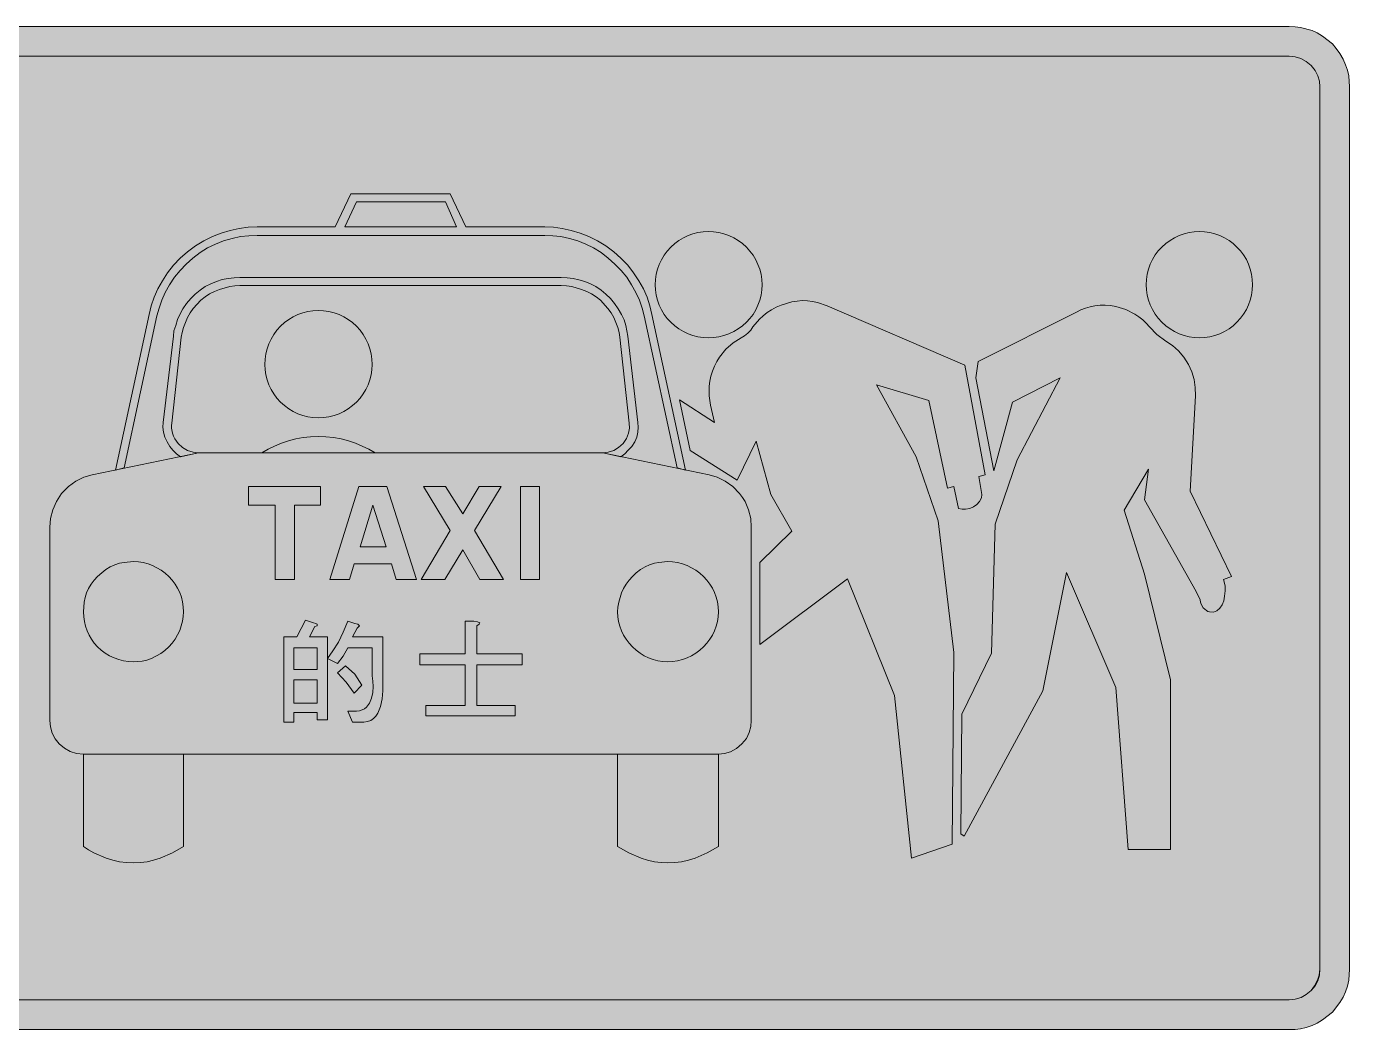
# Model space of a CAD drawing. Header units: metres. Extents: x 16 to 554, y 16 to 247.
# Drawn here: x 249.6 to 554.1, y 16.4 to 247.1 of the extents above; entities that cross this region are included whole.
import ezdxf

# ---------------------------------------------------------------- set-up
doc = ezdxf.new("R2010")
doc.units = ezdxf.units.M
for name, color, linetype, true_color in [('FILL_BLACK_000000', 7, 'Continuous', 0x000000), ('FILL_RED_FF0000', 7, 'Continuous', 0xff0000), ('FILL_WHITE_FFFFFF', 7, 'Continuous', 0xffffff)]:
    doc.layers.add(name, color=color, linetype=linetype, true_color=true_color)

msp = doc.modelspace()

# ---------------------------------------------------------------- hatches: boundary and pattern name
at = {"layer": 'FILL_BLACK_000000', "true_color": 0x000000}
h = msp.add_hatch(color=7, dxfattribs=at)
h.dxf.hatch_style = 1
h.paths.add_polyline_path([(542.85, 246.89), (545.46, 246.24), (546.67, 245.64), (547.87, 244.91), (550.14, 243.18), (551.05, 242.07), (551.87, 240.89), (552.6, 239.64), (553.2, 238.32), (553.64, 237.08), (553.92, 235.8), (554.1, 233.28), (554.1, 30.24), (553.92, 27.7), (553.64, 26.37), (553.2, 25.02), (552.6, 23.81), (551.87, 22.61), (550.14, 20.34), (547.87, 18.61), (546.67, 17.88), (545.46, 17.28), (544.14, 16.84), (542.85, 16.56), (541.56, 16.42), (540.24, 16.38), (29.4, 16.38), (26.95, 16.56), (25.68, 16.84), (24.36, 17.28), (23.15, 17.88), (21.95, 18.61), (19.68, 20.34), (18.7, 21.45), (17.88, 22.61), (16.62, 25.02), (16.15, 26.37), (15.81, 27.7), (15.61, 28.99), (15.54, 30.24), (15.54, 233.28), (15.61, 234.52), (15.81, 235.8), (16.15, 237.08), (16.62, 238.32), (17.2, 239.64), (17.88, 240.89), (18.7, 242.07), (19.68, 243.18), (21.95, 244.91), (23.15, 245.64), (24.36, 246.24), (26.95, 246.89), (28.18, 247.08), (29.4, 247.14), (540.24, 247.14), (541.56, 247.08), (542.85, 246.89)])
h.paths.add_polyline_path([(26.77, 239.76), (25.58, 239.08), (24.54, 238.14), (23.7, 237.1), (23.08, 235.91), (22.69, 234.62), (22.56, 233.28), (22.56, 30.24), (22.67, 28.9), (23.01, 27.61), (23.62, 26.42), (24.54, 25.38), (25.68, 24.44), (26.9, 23.76), (28.16, 23.36), (29.4, 23.22), (540.24, 23.22), (541.59, 23.36), (542.94, 23.76), (544.11, 24.43), (545.28, 25.38), (546.2, 26.42), (546.81, 27.61), (547.15, 28.9), (547.26, 30.24), (547.26, 233.28), (547.15, 234.52), (546.81, 235.78), (546.2, 237), (545.28, 238.14), (544.14, 239.08), (542.89, 239.76), (541.58, 240.17), (540.24, 240.3), (29.4, 240.3), (28.06, 240.17), (26.77, 239.76)], flags=16)
h = msp.add_hatch(color=7, dxfattribs=at)
h.dxf.hatch_style = 1
h.paths.add_polyline_path([(368.88, 201.06), (370.83, 200.96), (372.86, 200.68), (374.93, 200.22), (376.98, 199.62), (379, 198.84), (380.98, 197.86), (382.9, 196.68), (384.72, 195.3), (386.4, 193.85), (387.94, 192.24), (389.3, 190.49), (390.48, 188.64), (391.57, 186.75), (392.41, 184.84), (393.06, 182.89), (393.54, 180.9), (401.28, 145.08), (399.3, 145.62), (391.74, 180.54), (391.26, 182.32), (390.64, 184.14), (389.84, 185.96), (388.86, 187.74), (387.71, 189.43), (386.43, 191), (385.01, 192.47), (383.46, 193.86), (381.81, 195.11), (380.08, 196.18), (378.3, 197.07), (376.44, 197.82), (374.52, 198.4), (372.59, 198.79), (370.69, 199.01), (368.88, 199.08), (302.64, 199.08), (300.75, 199.01), (298.84, 198.79), (296.89, 198.4), (294.9, 197.82), (293.04, 197.07), (291.25, 196.18), (289.53, 195.11), (287.88, 193.86), (286.33, 192.47), (284.91, 191), (283.63, 189.43), (282.48, 187.74), (281.5, 185.96), (280.7, 184.14), (280.08, 182.32), (279.6, 180.54), (272.04, 145.62), (270.06, 145.08), (277.8, 180.9), (278.28, 182.89), (278.92, 184.84), (279.77, 186.75), (280.86, 188.64), (282.04, 190.49), (283.4, 192.24), (284.94, 193.85), (286.62, 195.3), (288.44, 196.68), (290.35, 197.86), (292.34, 198.84), (294.36, 199.62), (296.41, 200.22), (298.5, 200.68), (300.59, 200.96), (302.64, 201.06), (320.64, 201.06), (324.24, 208.62), (347.1, 208.62), (350.7, 201.06), (368.88, 201.06)])
h.paths.add_polyline_path([(325.5, 206.82), (322.8, 201.06), (348.54, 201.06), (346.02, 206.82), (325.5, 206.82)], flags=16)
h = msp.add_hatch(color=7, dxfattribs=at)
h.dxf.hatch_style = 1
h.paths.add_polyline_path([(394.32, 188.95), (394.49, 190.13), (394.78, 191.28), (395.18, 192.4), (395.69, 193.47), (396.31, 194.5), (397.03, 195.47), (397.86, 196.38), (398.77, 197.21), (399.74, 197.93), (400.77, 198.55), (401.84, 199.06), (402.96, 199.46), (404.11, 199.75), (405.29, 199.92), (406.5, 199.98), (407.71, 199.92), (408.92, 199.75), (410.1, 199.46), (411.25, 199.06), (412.36, 198.55), (413.41, 197.93), (414.4, 197.21), (415.32, 196.38), (416.79, 194.5), (417.41, 193.47), (417.93, 192.4), (418.35, 191.28), (418.66, 190.13), (418.85, 188.95), (418.92, 187.74), (418.85, 186.53), (418.66, 185.33), (418.35, 184.15), (417.93, 183.01), (417.41, 181.93), (416.79, 180.91), (416.09, 179.96), (415.32, 179.1), (414.4, 178.27), (413.41, 177.55), (412.36, 176.93), (411.25, 176.42), (410.1, 176.02), (408.92, 175.73), (407.71, 175.56), (406.5, 175.5), (405.29, 175.56), (404.11, 175.73), (402.96, 176.02), (401.84, 176.42), (400.77, 176.93), (399.74, 177.55), (398.77, 178.27), (397.86, 179.1), (397.03, 179.96), (396.31, 180.91), (395.69, 181.93), (395.18, 183.01), (394.78, 184.15), (394.49, 185.33), (394.32, 186.53), (394.26, 187.74), (394.32, 188.95)])
h = msp.add_hatch(color=7, dxfattribs=at)
h.dxf.hatch_style = 1
h.paths.add_polyline_path([(507.36, 188.95), (507.53, 190.15), (507.82, 191.33), (508.22, 192.46), (508.73, 193.55), (509.35, 194.57), (510.07, 195.52), (510.9, 196.38), (511.81, 197.21), (512.78, 197.93), (513.81, 198.55), (514.88, 199.06), (516, 199.46), (517.15, 199.75), (518.33, 199.92), (519.54, 199.98), (520.75, 199.92), (521.95, 199.75), (523.13, 199.46), (524.27, 199.06), (525.35, 198.55), (526.37, 197.93), (527.32, 197.21), (528.18, 196.38), (529.01, 195.52), (529.73, 194.57), (530.35, 193.55), (530.86, 192.46), (531.26, 191.33), (531.55, 190.15), (531.72, 188.95), (531.78, 187.74), (531.72, 186.53), (531.55, 185.35), (531.26, 184.2), (530.86, 183.08), (530.35, 182.01), (529.73, 180.98), (529.01, 180.01), (528.18, 179.1), (527.32, 178.27), (526.37, 177.55), (525.35, 176.93), (524.27, 176.42), (523.13, 176.02), (521.95, 175.73), (520.75, 175.56), (519.54, 175.5), (518.33, 175.56), (517.15, 175.73), (516, 176.02), (514.88, 176.42), (513.81, 176.93), (512.78, 177.55), (511.81, 178.27), (510.9, 179.1), (510.07, 180.01), (509.35, 180.98), (508.73, 182.01), (508.22, 183.08), (507.82, 184.2), (507.53, 185.35), (507.36, 186.53), (507.3, 187.74), (507.36, 188.95)])
h = msp.add_hatch(color=7, dxfattribs=at)
h.dxf.hatch_style = 1
h.paths.add_polyline_path([(297.49, 187.5), (296.34, 187.31), (294, 186.66), (292.82, 186.19), (291.7, 185.6), (290.66, 184.91), (289.68, 184.14), (287.95, 182.23), (287.22, 181.23), (286.62, 180.18), (285.7, 177.86), (285.38, 176.76), (285.18, 175.68), (283.02, 155.88), (282.95, 155.31), (282.97, 154.71), (283.2, 153.54), (283.4, 152.87), (283.69, 152.24), (284.46, 151.2), (285.49, 150.26), (286.66, 149.58), (287.9, 149.18), (289.14, 149.04), (285, 148.14), (284.09, 148.85), (283.27, 149.65), (282.54, 150.54), (281.94, 151.56), (281.39, 152.67), (281.08, 153.81), (280.98, 154.95), (281.04, 156.06), (283.38, 175.86), (283.51, 177.12), (283.92, 178.38), (284.3, 179.71), (284.82, 180.9), (285.56, 182.21), (286.42, 183.44), (287.38, 184.57), (288.42, 185.58), (289.53, 186.49), (290.71, 187.29), (291.96, 187.96), (293.28, 188.46), (294.63, 188.9), (295.98, 189.18), (297.33, 189.32), (298.68, 189.36), (372.66, 189.36), (374.01, 189.34), (375.36, 189.18), (376.71, 188.89), (378.06, 188.46), (379.38, 187.96), (380.62, 187.29), (381.81, 186.49), (382.92, 185.58), (383.96, 184.57), (384.92, 183.44), (385.78, 182.21), (386.52, 180.9), (387.1, 179.66), (387.51, 178.38), (387.96, 175.86), (390.3, 156.06), (390.36, 154.95), (390.28, 153.81), (390.02, 152.67), (389.58, 151.56), (388.87, 150.54), (388.09, 149.65), (387.25, 148.85), (386.34, 148.14), (382.2, 149.04), (383.46, 149.18), (384.72, 149.58), (385.8, 150.26), (386.88, 151.2), (387.66, 152.34), (388.14, 153.54), (388.35, 154.74), (388.32, 155.88), (386.16, 175.68), (385.96, 176.76), (385.64, 177.86), (384.72, 180.18), (384.12, 181.23), (383.39, 182.23), (381.66, 184.14), (380.68, 184.91), (379.63, 185.6), (378.52, 186.19), (377.34, 186.66), (375.07, 187.31), (373.87, 187.5), (372.66, 187.56), (298.68, 187.56), (297.49, 187.5)])
h = msp.add_hatch(color=7, dxfattribs=at)
h.dxf.hatch_style = 1
h.paths.add_polyline_path([(470.22, 144), (468.78, 143.64), (469.5, 139.5), (469.37, 138.69), (468.96, 137.88), (468.31, 137.18), (467.52, 136.62), (466.69, 136.21), (465.72, 136.08), (464.91, 136.1), (464.1, 136.26), (463.02, 141.3), (461.58, 140.94), (457.26, 161.1), (445.2, 164.7), (454.38, 148.14), (459.42, 133.38), (463.02, 103.14), (462.66, 59.04), (453.3, 55.8), (449.34, 93.24), (438.54, 120.06), (418.38, 104.94), (418.38, 123.84), (425.76, 131.04), (420.9, 139.5), (417.48, 151.74), (413.16, 142.74), (402.36, 149.58), (399.84, 161.28), (407.94, 156.06), (407.04, 160.02), (406.67, 162.14), (406.68, 164.39), (406.83, 165.54), (407.09, 166.7), (407.46, 167.87), (407.94, 169.02), (408.46, 170.07), (409.07, 171.07), (410.53, 172.87), (412.22, 174.36), (414.06, 175.5), (414.86, 175.97), (415.61, 176.56), (416.26, 177.25), (416.76, 178.02), (418.25, 179.8), (419.1, 180.6), (420.02, 181.33), (421.02, 181.98), (422.1, 182.55), (423.26, 183.03), (424.5, 183.42), (425.71, 183.76), (426.92, 183.97), (428.13, 184.06), (429.32, 184.03), (430.49, 183.89), (431.64, 183.65), (433.86, 182.88), (465.54, 169.2), (470.22, 144)])
h = msp.add_hatch(color=7, dxfattribs=at)
h.dxf.hatch_style = 1
h.paths.add_polyline_path([(509.78, 176.27), (511.8, 174.78), (513.35, 173.73), (514.75, 172.49), (515.98, 171.03), (517.02, 169.38), (517.8, 167.7), (518.3, 165.92), (518.56, 164.06), (518.64, 162.18), (517.38, 140.22), (526.92, 120.6), (525.12, 119.88), (525.48, 118.44), (525.46, 117.34), (525.3, 116.1), (525.17, 115.04), (524.76, 114.12), (524.26, 113.28), (523.59, 112.7), (522.79, 112.42), (521.88, 112.5), (521.5, 112.56), (521.16, 112.75), (520.44, 113.4), (519.95, 114.23), (519.78, 114.69), (519.72, 115.2), (518.82, 117.18), (506.94, 138.24), (507.84, 145.26), (502.26, 135.9), (506.94, 121.14), (512.88, 96.84), (512.88, 57.78), (503.16, 57.78), (500.28, 95.04), (488.94, 121.5), (483.54, 94.32), (465.36, 60.84), (464.64, 61.38), (464.82, 88.92), (471.66, 102.96), (472.56, 132.66), (477.6, 147.42), (487.5, 166.32), (476.52, 160.74), (472.2, 144.9), (468.06, 166.32), (468.6, 170.1), (491.28, 181.44), (492.26, 181.94), (493.29, 182.35), (494.38, 182.66), (495.51, 182.88), (496.67, 183), (497.86, 183.01), (499.07, 182.91), (500.28, 182.7), (502.6, 181.99), (504.69, 180.97), (505.63, 180.34), (506.51, 179.64), (507.3, 178.86), (508.02, 178.02), (509.78, 176.27)])
h = msp.add_hatch(color=7, dxfattribs=at)
h.dxf.hatch_style = 1
h.paths.add_polyline_path([(304.5, 170.59), (304.67, 171.8), (304.96, 172.98), (305.36, 174.13), (305.87, 175.24), (306.49, 176.29), (307.21, 177.28), (308.04, 178.2), (308.95, 179.03), (309.92, 179.75), (310.95, 180.37), (312.02, 180.88), (313.14, 181.28), (314.29, 181.57), (315.47, 181.74), (316.68, 181.8), (317.94, 181.74), (319.17, 181.57), (320.36, 181.28), (321.5, 180.88), (322.58, 180.37), (323.62, 179.75), (324.59, 179.03), (325.5, 178.2), (326.33, 177.28), (327.05, 176.29), (327.67, 175.24), (328.18, 174.13), (328.58, 172.98), (328.87, 171.8), (329.04, 170.59), (329.1, 169.38), (329.04, 168.17), (328.87, 166.99), (328.58, 165.84), (328.18, 164.72), (327.67, 163.65), (327.05, 162.62), (326.33, 161.65), (325.5, 160.74), (324.59, 159.91), (323.62, 159.19), (322.58, 158.57), (321.5, 158.06), (320.36, 157.66), (319.17, 157.37), (317.94, 157.2), (316.68, 157.14), (315.47, 157.2), (314.29, 157.37), (313.14, 157.66), (312.02, 158.06), (310.95, 158.57), (309.92, 159.19), (308.95, 159.91), (308.04, 160.74), (307.21, 161.65), (306.49, 162.62), (305.87, 163.65), (305.36, 164.72), (304.96, 165.84), (304.67, 166.99), (304.5, 168.17), (304.44, 169.38), (304.5, 170.59)])
h = msp.add_hatch(color=7, dxfattribs=at)
h.dxf.hatch_style = 1
h.paths.add_polyline_path([(305.17, 149.87), (306.68, 150.62), (308.25, 151.26), (309.86, 151.81), (311.52, 152.24), (313.21, 152.56), (314.93, 152.75), (316.68, 152.82), (318.48, 152.75), (320.25, 152.56), (321.98, 152.24), (323.66, 151.81), (325.28, 151.26), (326.86, 150.62), (328.37, 149.87), (329.82, 149.04), (303.72, 149.04), (305.17, 149.87)])
h = msp.add_hatch(color=7, dxfattribs=at)
h.dxf.hatch_style = 1
h.paths.add_polyline_path([(285.72, 79.74), (285.72, 58.5), (283.15, 57.01), (280.32, 55.8), (278.83, 55.33), (277.33, 54.99), (275.79, 54.79), (274.2, 54.72), (272.58, 54.79), (270.98, 54.99), (269.42, 55.33), (267.9, 55.8), (265.09, 57.01), (263.82, 57.72), (262.68, 58.5), (262.68, 79.74), (285.72, 79.74)])
h = msp.add_hatch(color=7, dxfattribs=at)
h.dxf.hatch_style = 1
h.paths.add_polyline_path([(385.62, 79.74), (408.84, 79.74), (408.84, 58.5), (406.27, 57.02), (403.44, 55.8), (401.92, 55.33), (400.36, 54.99), (398.76, 54.79), (397.14, 54.72), (395.63, 54.79), (394.08, 54.99), (392.53, 55.33), (391.02, 55.8), (388.18, 57.02), (385.62, 58.5), (385.62, 79.74)])
at = {"layer": 'FILL_RED_FF0000', "true_color": 0xff0000}
h = msp.add_hatch(color=7, dxfattribs=at)
h.dxf.hatch_style = 1
h.paths.add_polyline_path([(258.28, 81.11), (257.1, 82.08), (256.15, 83.25), (255.48, 84.58), (255.07, 86), (254.94, 87.48), (254.94, 131.94), (255.11, 133.96), (255.61, 135.94), (256.46, 137.86), (257.64, 139.68), (259.22, 141.27), (260.95, 142.51), (262.78, 143.43), (264.66, 144), (289.14, 149.04), (382.2, 149.04), (406.68, 144), (408.56, 143.43), (410.39, 142.51), (412.12, 141.27), (413.7, 139.68), (414.38, 138.79), (414.96, 137.86), (415.79, 135.94), (416.26, 133.96), (416.4, 131.94), (416.4, 87.48), (416.29, 86.1), (415.93, 84.71), (415.26, 83.35), (414.24, 82.08), (412.97, 81.03), (411.61, 80.3), (410.22, 79.88), (408.84, 79.74), (262.68, 79.74), (261.1, 79.9), (259.62, 80.37), (258.28, 81.11)])
h.paths.add_polyline_path([(285.21, 115.84), (284.82, 116.89), (284.33, 117.89), (283.75, 118.85), (283.07, 119.76), (282.3, 120.6), (281.46, 121.37), (280.55, 122.05), (279.59, 122.63), (278.59, 123.12), (277.54, 123.51), (276.45, 123.79), (275.34, 123.96), (274.2, 124.02), (272.04, 123.86), (270.96, 123.64), (269.88, 123.3), (268.83, 122.83), (267.83, 122.22), (266.87, 121.48), (265.92, 120.6), (265.15, 119.76), (264.46, 118.84), (263.87, 117.87), (263.4, 116.82), (263.06, 115.74), (262.84, 114.66), (262.68, 112.5), (262.73, 111.36), (262.88, 110.25), (263.14, 109.16), (263.49, 108.11), (263.95, 107.11), (264.5, 106.15), (265.16, 105.24), (265.92, 104.4), (266.77, 103.63), (267.69, 102.95), (268.68, 102.37), (269.72, 101.88), (270.8, 101.49), (271.92, 101.21), (273.05, 101.04), (274.2, 100.98), (276.2, 101.14), (277.26, 101.36), (278.34, 101.7), (280.45, 102.85), (281.43, 103.55), (282.3, 104.4), (283.07, 105.27), (283.76, 106.22), (284.82, 108.18), (285.47, 110.34), (285.66, 111.42), (285.72, 112.5), (285.66, 113.64), (285.49, 114.75), (285.21, 115.84)], flags=16)
h.paths.add_polyline_path([(385.85, 110.25), (386.13, 109.16), (386.52, 108.11), (387.01, 107.11), (387.59, 106.15), (388.27, 105.24), (389.04, 104.4), (389.88, 103.63), (390.79, 102.95), (391.75, 102.37), (392.75, 101.88), (393.8, 101.49), (394.89, 101.21), (396, 101.04), (397.14, 100.98), (398.29, 101.04), (399.42, 101.21), (400.54, 101.49), (401.62, 101.88), (402.66, 102.37), (403.65, 102.95), (404.57, 103.63), (405.42, 104.4), (406.19, 105.24), (406.87, 106.15), (407.45, 107.11), (407.94, 108.11), (408.33, 109.16), (408.61, 110.25), (408.78, 111.36), (408.84, 112.5), (408.78, 113.64), (408.61, 114.75), (408.33, 115.84), (407.94, 116.89), (407.45, 117.89), (406.87, 118.85), (406.19, 119.76), (405.42, 120.6), (404.57, 121.37), (403.65, 122.05), (402.66, 122.63), (401.62, 123.12), (400.54, 123.51), (399.42, 123.79), (398.29, 123.96), (397.14, 124.02), (395.14, 123.86), (394.08, 123.64), (393, 123.3), (391.93, 122.83), (390.88, 122.22), (389.91, 121.48), (389.04, 120.6), (388.27, 119.76), (387.58, 118.84), (386.99, 117.87), (386.52, 116.82), (385.87, 114.66), (385.68, 113.58), (385.62, 112.5), (385.68, 111.36), (385.85, 110.25)], flags=16)
at = {"layer": 'FILL_WHITE_FFFFFF', "true_color": 0xffffff}
h = msp.add_hatch(color=7, dxfattribs=at)
h.dxf.hatch_style = 1
h.paths.add_polyline_path([(540.24, 240.3), (541.58, 240.16), (542.9, 239.76), (544.14, 239.08), (545.28, 238.14), (546.2, 237), (546.81, 235.78), (547.15, 234.52), (547.26, 233.28), (547.26, 30.24), (547.13, 28.91), (546.72, 27.72), (546.07, 26.41), (545.28, 25.38), (544.11, 24.43), (542.94, 23.76), (541.59, 23.35), (540.24, 23.22), (29.4, 23.22), (28.16, 23.35), (26.9, 23.76), (25.68, 24.43), (24.54, 25.38), (23.62, 26.42), (23.01, 27.61), (22.67, 28.9), (22.56, 30.24), (22.56, 233.28), (22.69, 234.62), (23.08, 235.91), (23.7, 237.1), (24.54, 238.14), (25.58, 239.08), (26.77, 239.76), (28.06, 240.16), (29.4, 240.3), (540.24, 240.3)])
h = msp.add_hatch(color=7, dxfattribs=at)
h.dxf.hatch_style = 1
h.paths.add_polyline_path([(311.28, 119.88), (306.78, 119.88), (306.78, 136.98), (300.66, 136.98), (300.66, 141.3), (317.22, 141.3), (317.22, 136.98), (311.28, 136.98), (311.28, 119.88)])
h = msp.add_hatch(color=7, dxfattribs=at)
h.dxf.hatch_style = 1
h.paths.add_polyline_path([(333.6, 123.48), (324.96, 123.48), (323.88, 119.88), (319.38, 119.88), (326.04, 141.3), (332.52, 141.3), (339.36, 119.88), (334.68, 119.88), (333.6, 123.48)])
h.paths.add_polyline_path([(326.4, 127.44), (332.34, 127.44), (329.28, 136.98), (326.4, 127.44)], flags=16)
h = msp.add_hatch(color=7, dxfattribs=at)
h.dxf.hatch_style = 1
h.paths.add_polyline_path([(346.02, 141.3), (349.98, 135), (353.76, 141.3), (358.8, 141.3), (352.68, 131.22), (359.34, 119.88), (353.94, 119.88), (349.98, 126.72), (345.84, 119.88), (340.44, 119.88), (347.1, 131.22), (340.98, 141.3), (346.02, 141.3)])
h = msp.add_hatch(color=7, dxfattribs=at)
h.dxf.hatch_style = 1
h.paths.add_polyline_path([(367.62, 141.3), (367.62, 119.88), (363.3, 119.88), (363.3, 141.3), (367.62, 141.3)])
h = msp.add_hatch(color=7, dxfattribs=at)
h.dxf.hatch_style = 1
h.paths.add_polyline_path([(316.5, 109.62), (316.5, 109.26), (315.96, 109.08), (314.7, 106.74), (318.84, 106.74), (318.84, 87.66), (316.5, 87.66), (316.5, 89.28), (311.1, 89.28), (311.1, 87.12), (308.76, 87.12), (308.76, 106.74), (311.82, 106.74), (313.8, 110.52), (315.6, 109.98), (316.14, 109.8), (316.5, 109.62)])
h.paths.add_polyline_path([(311.1, 104.22), (311.1, 99.18), (316.5, 99.18), (316.5, 104.22), (311.1, 104.22)], flags=16)
h.paths.add_polyline_path([(316.5, 96.84), (311.1, 96.84), (311.1, 91.44), (316.5, 91.44), (316.5, 96.84)], flags=16)
h = msp.add_hatch(color=7, dxfattribs=at)
h.dxf.hatch_style = 1
h.paths.add_polyline_path([(325.86, 109.62), (326.22, 109.26), (326.04, 109.08), (325.68, 108.72), (324.6, 106.74), (331.62, 106.74), (331.62, 97.56), (331.59, 94.29), (331.41, 92.46), (331.04, 90.7), (330.4, 89.14), (329.96, 88.49), (329.43, 87.93), (328.8, 87.5), (328.06, 87.21), (327.2, 87.08), (326.22, 87.12), (324.6, 87.12), (323.52, 89.64), (325.5, 89.64), (326.21, 89.72), (326.83, 89.9), (327.37, 90.18), (327.83, 90.54), (328.54, 91.48), (329, 92.64), (329.25, 93.93), (329.33, 95.26), (329.26, 96.56), (329.1, 97.74), (329.1, 104.22), (323.52, 104.22), (322.44, 102.24), (321.18, 100.62), (318.84, 101.7), (320.1, 103.5), (321.36, 105.48), (322.44, 107.82), (323.52, 110.34), (325.14, 109.8), (325.86, 109.62)])
h = msp.add_hatch(color=7, dxfattribs=at)
h.dxf.hatch_style = 1
h.paths.add_polyline_path([(353.4, 110.16), (353.94, 109.98), (353.76, 109.62), (353.22, 109.26), (353.22, 102.78), (363.66, 102.78), (363.66, 100.26), (353.22, 100.26), (353.22, 90.9), (362.04, 90.9), (362.04, 88.56), (341.52, 88.56), (341.52, 90.9), (350.52, 90.9), (350.52, 100.26), (340.08, 100.26), (340.08, 102.78), (350.52, 102.78), (350.52, 110.34), (352.5, 110.34), (353.4, 110.16)])
h = msp.add_hatch(color=7, dxfattribs=at)
h.dxf.hatch_style = 1
h.paths.add_polyline_path([(325.14, 98.1), (326.76, 95.58), (324.96, 93.78), (323.16, 96.3), (321.18, 98.46), (322.98, 100.08), (325.14, 98.1)])

# ---------------------------------------------------------------- linework, layer by layer
at = {"layer": 'FILL_BLACK_000000', "lineweight": 0, "true_color": 0x000000}
for points in [[(29.4, 247.14), (540.24, 247.14), (541.56, 247.08), (542.85, 246.89), (545.46, 246.24), (546.67, 245.64), (547.87, 244.91), (550.14, 243.18), (551.05, 242.07), (551.87, 240.89), (552.6, 239.64), (553.2, 238.32), (553.64, 237.08), (553.92, 235.8), (554.1, 233.28), (554.1, 30.24), (553.92, 27.7), (553.64, 26.37), (553.2, 25.02), (552.6, 23.81), (551.87, 22.61), (550.14, 20.34), (547.87, 18.61), (546.67, 17.88), (545.46, 17.28), (544.14, 16.84), (542.85, 16.56), (541.56, 16.42), (540.24, 16.38), (29.4, 16.38)], [(29.4, 23.22), (540.24, 23.22), (541.59, 23.36), (542.94, 23.76), (544.11, 24.43), (545.28, 25.38), (546.2, 26.42), (546.81, 27.61), (547.15, 28.9), (547.26, 30.24), (547.26, 233.28), (547.15, 234.52), (546.81, 235.78), (546.2, 237), (545.28, 238.14), (544.14, 239.08), (542.89, 239.76), (541.58, 240.17), (540.24, 240.3), (29.4, 240.3)]]:
    msp.add_lwpolyline(points, dxfattribs=at)
for points in [[(368.88, 201.06), (370.83, 200.96), (372.86, 200.68), (374.93, 200.22), (376.98, 199.62), (379, 198.84), (380.98, 197.86), (382.9, 196.68), (384.72, 195.3), (386.4, 193.85), (387.94, 192.24), (389.3, 190.49), (390.48, 188.64), (391.57, 186.75), (392.41, 184.84), (393.06, 182.89), (393.54, 180.9), (401.28, 145.08), (399.3, 145.62), (391.74, 180.54), (391.26, 182.32), (390.64, 184.14), (389.84, 185.96), (388.86, 187.74), (387.71, 189.43), (386.43, 191), (385.01, 192.47), (383.46, 193.86), (381.81, 195.11), (380.08, 196.18), (378.3, 197.07), (376.44, 197.82), (374.52, 198.4), (372.59, 198.79), (370.69, 199.01), (368.88, 199.08), (302.64, 199.08), (300.75, 199.01), (298.84, 198.79), (296.89, 198.4), (294.9, 197.82), (293.04, 197.07), (291.25, 196.18), (289.53, 195.11), (287.88, 193.86), (286.33, 192.47), (284.91, 191), (283.63, 189.43), (282.48, 187.74), (281.5, 185.96), (280.7, 184.14), (280.08, 182.32), (279.6, 180.54), (272.04, 145.62), (270.06, 145.08), (277.8, 180.9), (278.28, 182.89), (278.92, 184.84), (279.77, 186.75), (280.86, 188.64), (282.04, 190.49), (283.4, 192.24), (284.94, 193.85), (286.62, 195.3), (288.44, 196.68), (290.35, 197.86), (292.34, 198.84), (294.36, 199.62), (296.41, 200.22), (298.5, 200.68), (300.59, 200.96), (302.64, 201.06), (320.64, 201.06), (324.24, 208.62), (347.1, 208.62), (350.7, 201.06)], [(325.5, 206.82), (322.8, 201.06), (348.54, 201.06), (346.02, 206.82)], [(394.32, 188.95), (394.49, 190.13), (394.78, 191.28), (395.18, 192.4), (395.69, 193.47), (396.31, 194.5), (397.03, 195.47), (397.86, 196.38), (398.77, 197.21), (399.74, 197.93), (400.77, 198.55), (401.84, 199.06), (402.96, 199.46), (404.11, 199.75), (405.29, 199.92), (406.5, 199.98), (407.71, 199.92), (408.92, 199.75), (410.1, 199.46), (411.25, 199.06), (412.36, 198.55), (413.41, 197.93), (414.4, 197.21), (415.32, 196.38), (416.79, 194.5), (417.41, 193.47), (417.93, 192.4), (418.35, 191.28), (418.66, 190.13), (418.85, 188.95), (418.92, 187.74), (418.85, 186.53), (418.66, 185.33), (418.35, 184.15), (417.93, 183.01), (417.41, 181.93), (416.79, 180.91), (416.09, 179.96), (415.32, 179.1), (414.4, 178.27), (413.41, 177.55), (412.36, 176.93), (411.25, 176.42), (410.1, 176.02), (408.92, 175.73), (407.71, 175.56), (406.5, 175.5), (405.29, 175.56), (404.11, 175.73), (402.96, 176.02), (401.84, 176.42), (400.77, 176.93), (399.74, 177.55), (398.77, 178.27), (397.86, 179.1), (397.03, 179.96), (396.31, 180.91), (395.69, 181.93), (395.18, 183.01), (394.78, 184.15), (394.49, 185.33), (394.32, 186.53), (394.26, 187.74)], [(507.36, 188.95), (507.53, 190.15), (507.82, 191.33), (508.22, 192.46), (508.73, 193.55), (509.35, 194.57), (510.07, 195.52), (510.9, 196.38), (511.81, 197.21), (512.78, 197.93), (513.81, 198.55), (514.88, 199.06), (516, 199.46), (517.15, 199.75), (518.33, 199.92), (519.54, 199.98), (520.75, 199.92), (521.95, 199.75), (523.13, 199.46), (524.27, 199.06), (525.35, 198.55), (526.37, 197.93), (527.32, 197.21), (528.18, 196.38), (529.01, 195.52), (529.73, 194.57), (530.35, 193.55), (530.86, 192.46), (531.26, 191.33), (531.55, 190.15), (531.72, 188.95), (531.78, 187.74), (531.72, 186.53), (531.55, 185.35), (531.26, 184.2), (530.86, 183.08), (530.35, 182.01), (529.73, 180.98), (529.01, 180.01), (528.18, 179.1), (527.32, 178.27), (526.37, 177.55), (525.35, 176.93), (524.27, 176.42), (523.13, 176.02), (521.95, 175.73), (520.75, 175.56), (519.54, 175.5), (518.33, 175.56), (517.15, 175.73), (516, 176.02), (514.88, 176.42), (513.81, 176.93), (512.78, 177.55), (511.81, 178.27), (510.9, 179.1), (510.07, 180.01), (509.35, 180.98), (508.73, 182.01), (508.22, 183.08), (507.82, 184.2), (507.53, 185.35), (507.36, 186.53), (507.3, 187.74)], [(297.49, 187.5), (296.34, 187.31), (294, 186.66), (292.82, 186.19), (291.7, 185.6), (290.66, 184.91), (289.68, 184.14), (287.95, 182.23), (287.22, 181.23), (286.62, 180.18), (285.7, 177.86), (285.38, 176.76), (285.18, 175.68), (283.02, 155.88), (282.95, 155.31), (282.97, 154.71), (283.2, 153.54), (283.4, 152.87), (283.69, 152.24), (284.46, 151.2), (285.49, 150.26), (286.66, 149.58), (287.9, 149.18), (289.14, 149.04), (285, 148.14), (284.09, 148.85), (283.27, 149.65), (282.54, 150.54), (281.94, 151.56), (281.39, 152.67), (281.08, 153.81), (280.98, 154.95), (281.04, 156.06), (283.38, 175.86), (283.51, 177.12), (283.92, 178.38), (284.3, 179.71), (284.82, 180.9), (285.56, 182.21), (286.42, 183.44), (287.38, 184.57), (288.42, 185.58), (289.53, 186.49), (290.71, 187.29), (291.96, 187.96), (293.28, 188.46), (294.63, 188.9), (295.98, 189.18), (297.33, 189.32), (298.68, 189.36), (372.66, 189.36), (374.01, 189.34), (375.36, 189.18), (376.71, 188.89), (378.06, 188.46), (379.38, 187.96), (380.62, 187.29), (381.81, 186.49), (382.92, 185.58), (383.96, 184.57), (384.92, 183.44), (385.78, 182.21), (386.52, 180.9), (387.1, 179.66), (387.51, 178.38), (387.96, 175.86), (390.3, 156.06), (390.36, 154.95), (390.28, 153.81), (390.02, 152.67), (389.58, 151.56), (388.87, 150.54), (388.09, 149.65), (387.25, 148.85), (386.34, 148.14), (382.2, 149.04), (383.46, 149.18), (384.72, 149.58), (385.8, 150.26), (386.88, 151.2), (387.66, 152.34), (388.14, 153.54), (388.35, 154.74), (388.32, 155.88), (386.16, 175.68), (385.96, 176.76), (385.64, 177.86), (384.72, 180.18), (384.12, 181.23), (383.39, 182.23), (381.66, 184.14), (380.68, 184.91), (379.63, 185.6), (378.52, 186.19), (377.34, 186.66), (375.07, 187.31), (373.87, 187.5), (372.66, 187.56), (298.68, 187.56)], [(470.22, 144), (468.78, 143.64), (469.5, 139.5), (469.37, 138.69), (468.96, 137.88), (468.31, 137.18), (467.52, 136.62), (466.69, 136.21), (465.72, 136.08), (464.91, 136.1), (464.1, 136.26), (463.02, 141.3), (461.58, 140.94), (457.26, 161.1), (445.2, 164.7), (454.38, 148.14), (459.42, 133.38), (463.02, 103.14), (462.66, 59.04), (453.3, 55.8), (449.34, 93.24), (438.54, 120.06), (418.38, 104.94), (418.38, 123.84), (425.76, 131.04), (420.9, 139.5), (417.48, 151.74), (413.16, 142.74), (402.36, 149.58), (399.84, 161.28), (407.94, 156.06), (407.04, 160.02), (406.67, 162.14), (406.68, 164.39), (406.83, 165.54), (407.09, 166.7), (407.46, 167.87), (407.94, 169.02), (408.46, 170.07), (409.07, 171.07), (410.53, 172.87), (412.22, 174.36), (414.06, 175.5), (414.86, 175.97), (415.61, 176.56), (416.26, 177.25), (416.76, 178.02), (418.25, 179.8), (419.1, 180.6), (420.02, 181.33), (421.02, 181.98), (422.1, 182.55), (423.26, 183.03), (424.5, 183.42), (425.71, 183.76), (426.92, 183.97), (428.13, 184.06), (429.32, 184.03), (430.49, 183.89), (431.64, 183.65), (433.86, 182.88), (465.54, 169.2)], [(509.78, 176.27), (511.8, 174.78), (513.35, 173.73), (514.75, 172.49), (515.98, 171.03), (517.02, 169.38), (517.8, 167.7), (518.3, 165.92), (518.56, 164.06), (518.64, 162.18), (517.38, 140.22), (526.92, 120.6), (525.12, 119.88), (525.48, 118.44), (525.46, 117.34), (525.3, 116.1), (525.17, 115.04), (524.76, 114.12), (524.26, 113.28), (523.59, 112.7), (522.79, 112.42), (521.88, 112.5), (521.5, 112.56), (521.16, 112.75), (520.44, 113.4), (519.95, 114.23), (519.78, 114.69), (519.72, 115.2), (518.82, 117.18), (506.94, 138.24), (507.84, 145.26), (502.26, 135.9), (506.94, 121.14), (512.88, 96.84), (512.88, 57.78), (503.16, 57.78), (500.28, 95.04), (488.94, 121.5), (483.54, 94.32), (465.36, 60.84), (464.64, 61.38), (464.82, 88.92), (471.66, 102.96), (472.56, 132.66), (477.6, 147.42), (487.5, 166.32), (476.52, 160.74), (472.2, 144.9), (468.06, 166.32), (468.6, 170.1), (491.28, 181.44), (492.26, 181.94), (493.29, 182.35), (494.38, 182.66), (495.51, 182.88), (496.67, 183), (497.86, 183.01), (499.07, 182.91), (500.28, 182.7), (502.6, 181.99), (504.69, 180.97), (505.63, 180.34), (506.51, 179.64), (507.3, 178.86), (508.02, 178.02)], [(304.5, 170.59), (304.67, 171.8), (304.96, 172.98), (305.36, 174.13), (305.87, 175.24), (306.49, 176.29), (307.21, 177.28), (308.04, 178.2), (308.95, 179.03), (309.92, 179.75), (310.95, 180.37), (312.02, 180.88), (313.14, 181.28), (314.29, 181.57), (315.47, 181.74), (316.68, 181.8), (317.94, 181.74), (319.17, 181.57), (320.36, 181.28), (321.5, 180.88), (322.58, 180.37), (323.62, 179.75), (324.59, 179.03), (325.5, 178.2), (326.33, 177.28), (327.05, 176.29), (327.67, 175.24), (328.18, 174.13), (328.58, 172.98), (328.87, 171.8), (329.04, 170.59), (329.1, 169.38), (329.04, 168.17), (328.87, 166.99), (328.58, 165.84), (328.18, 164.72), (327.67, 163.65), (327.05, 162.62), (326.33, 161.65), (325.5, 160.74), (324.59, 159.91), (323.62, 159.19), (322.58, 158.57), (321.5, 158.06), (320.36, 157.66), (319.17, 157.37), (317.94, 157.2), (316.68, 157.14), (315.47, 157.2), (314.29, 157.37), (313.14, 157.66), (312.02, 158.06), (310.95, 158.57), (309.92, 159.19), (308.95, 159.91), (308.04, 160.74), (307.21, 161.65), (306.49, 162.62), (305.87, 163.65), (305.36, 164.72), (304.96, 165.84), (304.67, 166.99), (304.5, 168.17), (304.44, 169.38)], [(305.17, 149.87), (306.68, 150.62), (308.25, 151.26), (309.86, 151.81), (311.52, 152.24), (313.21, 152.56), (314.93, 152.75), (316.68, 152.82), (318.48, 152.75), (320.25, 152.56), (321.98, 152.24), (323.66, 151.81), (325.28, 151.26), (326.86, 150.62), (328.37, 149.87), (329.82, 149.04), (303.72, 149.04)], [(285.72, 79.74), (285.72, 58.5), (283.15, 57.01), (280.32, 55.8), (278.83, 55.33), (277.33, 54.99), (275.79, 54.79), (274.2, 54.72), (272.58, 54.79), (270.98, 54.99), (269.42, 55.33), (267.9, 55.8), (265.09, 57.01), (263.82, 57.72), (262.68, 58.5), (262.68, 79.74)], [(385.62, 79.74), (408.84, 79.74), (408.84, 58.5), (406.27, 57.02), (403.44, 55.8), (401.92, 55.33), (400.36, 54.99), (398.76, 54.79), (397.14, 54.72), (395.63, 54.79), (394.08, 54.99), (392.53, 55.33), (391.02, 55.8), (388.18, 57.02), (385.62, 58.5)]]:
    msp.add_lwpolyline(points, close=True, dxfattribs=at)
at = {"layer": 'FILL_RED_FF0000', "lineweight": 0, "true_color": 0xff0000}
for points in [[(258.28, 81.11), (257.1, 82.08), (256.15, 83.25), (255.48, 84.58), (255.07, 86), (254.94, 87.48), (254.94, 131.94), (255.11, 133.96), (255.61, 135.94), (256.46, 137.86), (257.64, 139.68), (259.22, 141.27), (260.95, 142.51), (262.78, 143.43), (264.66, 144), (289.14, 149.04), (382.2, 149.04), (406.68, 144), (408.56, 143.43), (410.39, 142.51), (412.12, 141.27), (413.7, 139.68), (414.38, 138.79), (414.96, 137.86), (415.79, 135.94), (416.26, 133.96), (416.4, 131.94), (416.4, 87.48), (416.29, 86.1), (415.93, 84.71), (415.26, 83.35), (414.24, 82.08), (412.97, 81.03), (411.61, 80.3), (410.22, 79.88), (408.84, 79.74), (262.68, 79.74), (261.1, 79.9), (259.62, 80.37)], [(285.21, 115.84), (284.82, 116.89), (284.33, 117.89), (283.75, 118.85), (283.07, 119.76), (282.3, 120.6), (281.46, 121.37), (280.55, 122.05), (279.59, 122.63), (278.59, 123.12), (277.54, 123.51), (276.45, 123.79), (275.34, 123.96), (274.2, 124.02), (272.04, 123.86), (270.96, 123.64), (269.88, 123.3), (268.83, 122.83), (267.83, 122.22), (266.87, 121.48), (265.92, 120.6), (265.15, 119.76), (264.46, 118.84), (263.87, 117.87), (263.4, 116.82), (263.06, 115.74), (262.84, 114.66), (262.68, 112.5), (262.73, 111.36), (262.88, 110.25), (263.14, 109.16), (263.49, 108.11), (263.95, 107.11), (264.5, 106.15), (265.16, 105.24), (265.92, 104.4), (266.77, 103.63), (267.69, 102.95), (268.68, 102.37), (269.72, 101.88), (270.8, 101.49), (271.92, 101.21), (273.05, 101.04), (274.2, 100.98), (276.2, 101.14), (277.26, 101.36), (278.34, 101.7), (280.45, 102.85), (281.43, 103.55), (282.3, 104.4), (283.07, 105.27), (283.76, 106.22), (284.82, 108.18), (285.47, 110.34), (285.66, 111.42), (285.72, 112.5), (285.66, 113.64), (285.49, 114.75)], [(385.85, 110.25), (386.13, 109.16), (386.52, 108.11), (387.01, 107.11), (387.59, 106.15), (388.27, 105.24), (389.04, 104.4), (389.88, 103.63), (390.79, 102.95), (391.75, 102.37), (392.75, 101.88), (393.8, 101.49), (394.89, 101.21), (396, 101.04), (397.14, 100.98), (398.29, 101.04), (399.42, 101.21), (400.54, 101.49), (401.62, 101.88), (402.66, 102.37), (403.65, 102.95), (404.57, 103.63), (405.42, 104.4), (406.19, 105.24), (406.87, 106.15), (407.45, 107.11), (407.94, 108.11), (408.33, 109.16), (408.61, 110.25), (408.78, 111.36), (408.84, 112.5), (408.78, 113.64), (408.61, 114.75), (408.33, 115.84), (407.94, 116.89), (407.45, 117.89), (406.87, 118.85), (406.19, 119.76), (405.42, 120.6), (404.57, 121.37), (403.65, 122.05), (402.66, 122.63), (401.62, 123.12), (400.54, 123.51), (399.42, 123.79), (398.29, 123.96), (397.14, 124.02), (395.14, 123.86), (394.08, 123.64), (393, 123.3), (391.93, 122.83), (390.88, 122.22), (389.91, 121.48), (389.04, 120.6), (388.27, 119.76), (387.58, 118.84), (386.99, 117.87), (386.52, 116.82), (385.87, 114.66), (385.68, 113.58), (385.62, 112.5), (385.68, 111.36)]]:
    msp.add_lwpolyline(points, close=True, dxfattribs=at)
at = {"layer": 'FILL_WHITE_FFFFFF', "lineweight": 0, "true_color": 0xffffff}
msp.add_lwpolyline([(29.4, 240.3), (540.24, 240.3), (541.58, 240.16), (542.9, 239.76), (544.14, 239.08), (545.28, 238.14), (546.2, 237), (546.81, 235.78), (547.15, 234.52), (547.26, 233.28), (547.26, 30.24), (547.13, 28.91), (546.72, 27.72), (546.07, 26.41), (545.28, 25.38), (544.11, 24.43), (542.94, 23.76), (541.59, 23.35), (540.24, 23.22), (29.4, 23.22)], dxfattribs=at)
for points in [[(311.28, 119.88), (306.78, 119.88), (306.78, 136.98), (300.66, 136.98), (300.66, 141.3), (317.22, 141.3), (317.22, 136.98), (311.28, 136.98)], [(333.6, 123.48), (324.96, 123.48), (323.88, 119.88), (319.38, 119.88), (326.04, 141.3), (332.52, 141.3), (339.36, 119.88), (334.68, 119.88)], [(346.02, 141.3), (349.98, 135), (353.76, 141.3), (358.8, 141.3), (352.68, 131.22), (359.34, 119.88), (353.94, 119.88), (349.98, 126.72), (345.84, 119.88), (340.44, 119.88), (347.1, 131.22), (340.98, 141.3)], [(367.62, 141.3), (367.62, 119.88), (363.3, 119.88), (363.3, 141.3)], [(326.4, 127.44), (332.34, 127.44), (329.28, 136.98)], [(316.5, 109.62), (316.5, 109.26), (315.96, 109.08), (314.7, 106.74), (318.84, 106.74), (318.84, 87.66), (316.5, 87.66), (316.5, 89.28), (311.1, 89.28), (311.1, 87.12), (308.76, 87.12), (308.76, 106.74), (311.82, 106.74), (313.8, 110.52), (315.6, 109.98), (316.14, 109.8)], [(325.86, 109.62), (326.22, 109.26), (326.04, 109.08), (325.68, 108.72), (324.6, 106.74), (331.62, 106.74), (331.62, 97.56), (331.59, 94.29), (331.41, 92.46), (331.04, 90.7), (330.4, 89.14), (329.96, 88.49), (329.43, 87.93), (328.8, 87.5), (328.06, 87.21), (327.2, 87.08), (326.22, 87.12), (324.6, 87.12), (323.52, 89.64), (325.5, 89.64), (326.21, 89.72), (326.83, 89.9), (327.37, 90.18), (327.83, 90.54), (328.54, 91.48), (329, 92.64), (329.25, 93.93), (329.33, 95.26), (329.26, 96.56), (329.1, 97.74), (329.1, 104.22), (323.52, 104.22), (322.44, 102.24), (321.18, 100.62), (318.84, 101.7), (320.1, 103.5), (321.36, 105.48), (322.44, 107.82), (323.52, 110.34), (325.14, 109.8)], [(353.4, 110.16), (353.94, 109.98), (353.76, 109.62), (353.22, 109.26), (353.22, 102.78), (363.66, 102.78), (363.66, 100.26), (353.22, 100.26), (353.22, 90.9), (362.04, 90.9), (362.04, 88.56), (341.52, 88.56), (341.52, 90.9), (350.52, 90.9), (350.52, 100.26), (340.08, 100.26), (340.08, 102.78), (350.52, 102.78), (350.52, 110.34), (352.5, 110.34)], [(311.1, 104.22), (311.1, 99.18), (316.5, 99.18), (316.5, 104.22)], [(325.14, 98.1), (326.76, 95.58), (324.96, 93.78), (323.16, 96.3), (321.18, 98.46), (322.98, 100.08)], [(316.5, 96.84), (311.1, 96.84), (311.1, 91.44), (316.5, 91.44)]]:
    msp.add_lwpolyline(points, close=True, dxfattribs=at)

doc.saveas('drawing.dxf')
